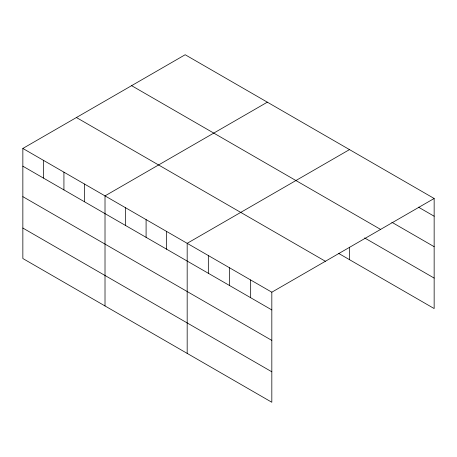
<?xml version="1.0" encoding="UTF-8"?>
<svg xmlns="http://www.w3.org/2000/svg" width="457" height="457" viewBox="0 0 457 457"><rect width="100%" height="100%" fill="white"/><g stroke="black" fill="none" stroke-linecap="round" stroke-linejoin="round"><path stroke-width="0.69" d="M22.85 148.451L271.824 292.2L271.824 402.263L22.85 258.519L22.85 148.451L185.176 54.737L434.15 198.481L434.15 308.549L338.626 253.395M267.339 102.174L105.013 195.887L105.013 305.956M349.496 149.605L187.176 243.324L187.176 353.392M271.824 292.2L434.15 198.481M418.429 207.141L434.15 216.218M391.826 222.251L434.15 246.689M131.61 85.665L380.584 229.408M364.617 237.931L434.15 278.079M76.416 117.529L325.39 261.273M22.85 166.188L271.824 309.932M22.85 196.659L271.824 340.402M22.85 228.049L271.824 371.798M349.496 247.208L349.496 259.673M250.665 279.981L250.665 297.718M229.5 267.762L229.5 285.499M208.335 255.543L208.335 273.28M166.634 231.465L166.634 249.202M146.091 219.606L146.091 237.343M125.555 207.746L125.555 225.484M84.471 184.028L84.471 201.766M63.929 172.169L63.929 189.906M43.392 160.31L43.392 178.047"/></g></svg>
